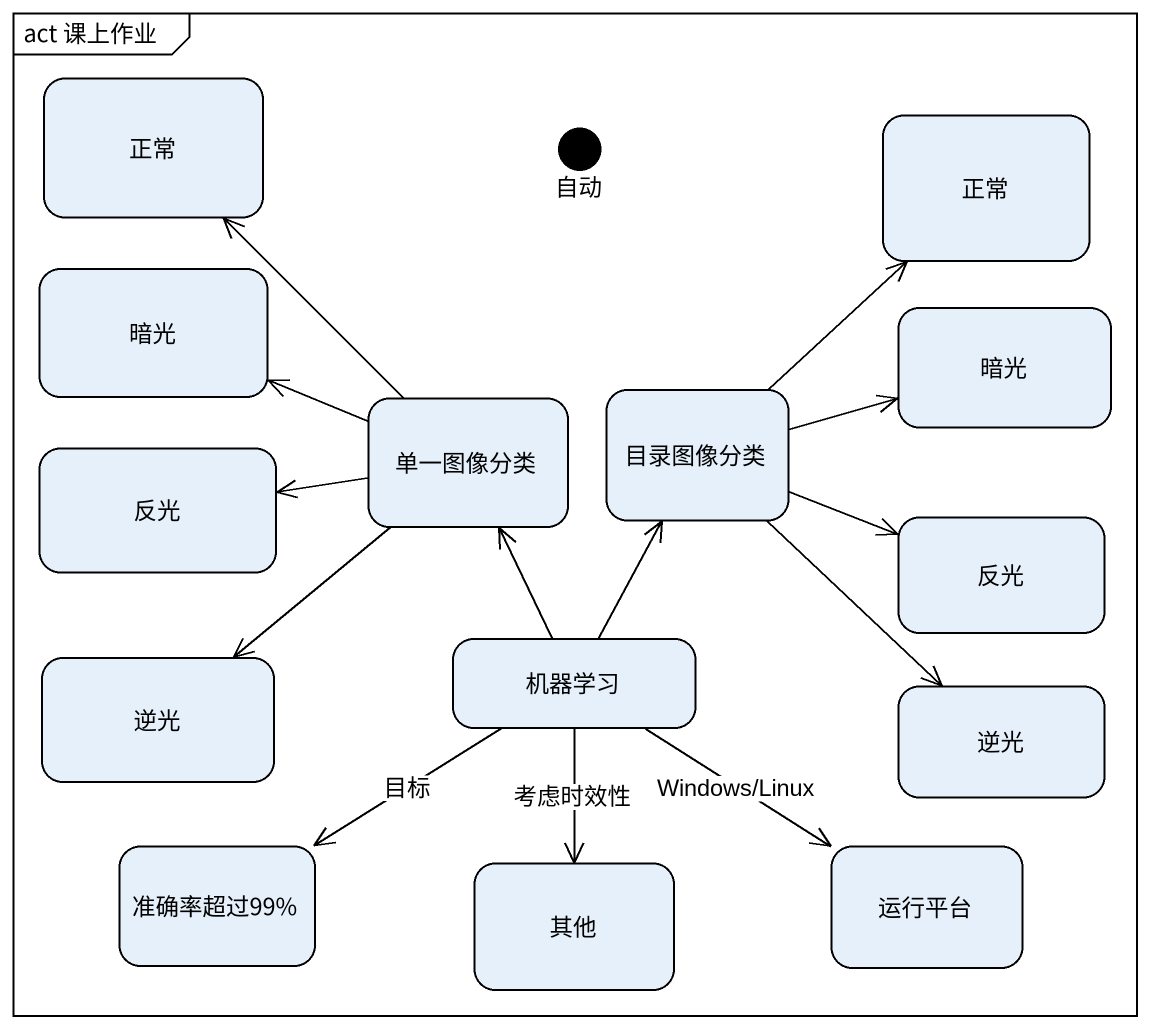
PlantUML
@startuml
mainframe act 课上作业
hide empty description
state 正常
state 自动 <<start>>
state "正常" as 正常_2
state 暗光
state "暗光" as 暗光_2
state 单一图像分类
state 目录图像分类
state 反光
state "反光" as 反光_2
state 逆光
state 机器学习
state "逆光" as 逆光_2
state "准确率超过99%" as 准确率超过99
state 其他
state 运行平台
单一图像分类 -up-> 正常
单一图像分类 -left-> 暗光
单一图像分类 -left-> 反光
单一图像分类 --> 逆光
目录图像分类 -up-> 正常_2
目录图像分类 -right-> 暗光_2
目录图像分类 -right-> 反光_2
目录图像分类 --> 逆光_2
机器学习 -up-> 单一图像分类
机器学习 -up-> 目录图像分类
机器学习 --> 准确率超过99 : 目标
机器学习 --> 其他 : 考虑时效性
机器学习 --> 运行平台 : Windows/Linux
@enduml
